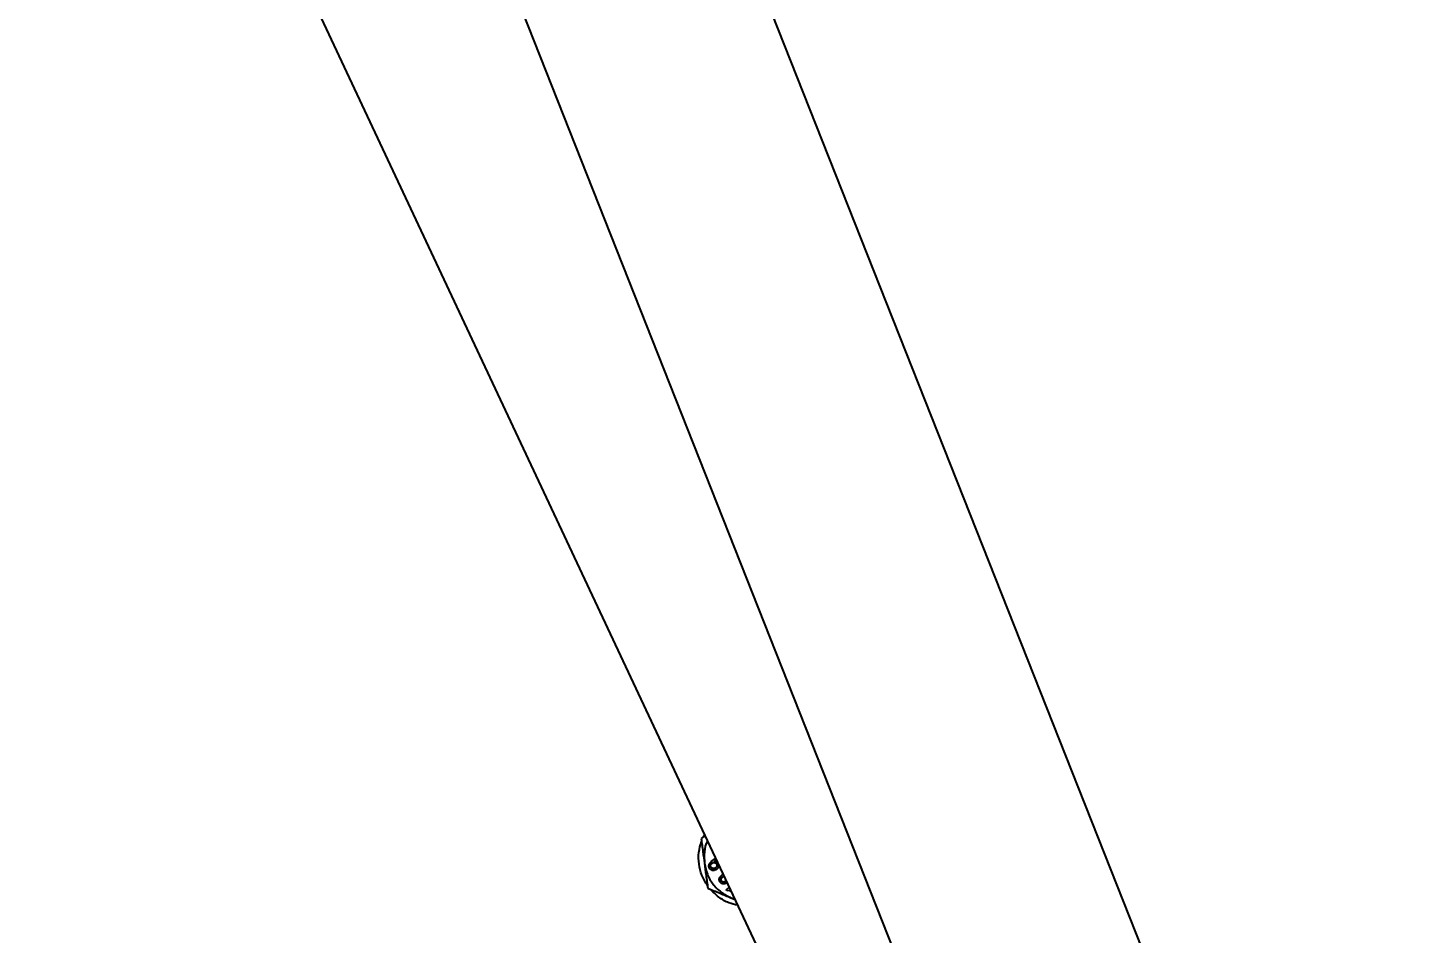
# Model space of a CAD drawing. Header units: millimetres. Extents: x 1293 to 41893, y 1011 to 26911.
# Drawn here: x 31705.4 to 32027.9, y 7112.8 to 7321.4 of the extents above; entities that cross this region are included whole.
import ezdxf

# ---------------------------------------------------------------- set-up
doc = ezdxf.new("R2010")
doc.units = ezdxf.units.MM
doc.header["$LTSCALE"] = 50
doc.layers.add('CAPA_1', color=7, linetype='Continuous')
doc.layers.add('MAQUINAS', color=11, linetype='Continuous')
doc.styles.add('SLDTEXTSTYLE0', font='TXT', dxfattribs={"width": 0.75})
doc.dimstyles.new('SLDDIMSTYLE0', dxfattribs={"dimtxt": 100, "dimasz": 100, "dimexe": 0, "dimexo": 0.0625, "dimgap": 25, "dimtad": 2, "dimdec": 0, "dimlfac": 1.5, "dimrnd": 1e-09, "dimzin": 12, "dimdsep": 46, "dimtxsty": 'SLDTEXTSTYLE0', "dimsah": 1, "dimcen": 0.09, "dimadec": 0, "dimazin": 3, "dimtfac": 1, "dimtdec": 0, "dimtofl": 0, "dimtmove": 0, "dimatfit": 3, "dimfxl": 1, "dimfrac": 2, "dimtolj": 1, "dimtzin": 12, "dimarcsym": 0})

# ---------------------------------------------------------------- blocks, each defined once
blk = doc.blocks.new('_D_31')
at = {"layer": 'CAPA_1', "transparency": 16777216}
for p, q in [((30433.48, 7043.47), (30433.48, 8732.61)), ((32334.55, 7145.82), (32334.55, 8732.61)), ((32334.55, 8682.61), (30433.48, 8682.61))]:
    blk.add_line(p, q, dxfattribs=at)
for points in [[(30433.48, 8682.61), (30533.48, 8667.22), (30533.48, 8697.99)], [(32334.55, 8682.61), (32234.55, 8697.99), (32234.55, 8667.22)]]:
    blk.add_solid(points, dxfattribs=at)
at = {"layer": 'CAPA_1', "transparency": 16777216, "insert": (31236.24, 8811.51), "char_height": 100, "attachment_point": 1, "style": 'SLDTEXTSTYLE0'}
blk.add_mtext('2852', dxfattribs=at)
blk = doc.blocks.new('_D_32')
at = {"layer": 'CAPA_1', "transparency": 16777216}
for p, q in [((32331.13, 7145.73), (32262.39, 8422.58)), ((32265.08, 8372.66), (30364, 8270.3)), ((30430.06, 7043.38), (30361.32, 8320.23))]:
    blk.add_line(p, q, dxfattribs=at)
for points in [[(32265.08, 8372.66), (32164.39, 8382.64), (32166.05, 8351.92)], [(30364, 8270.3), (30464.69, 8260.32), (30463.03, 8291.04)]]:
    blk.add_solid(points, dxfattribs=at)
at = {"layer": 'CAPA_1', "transparency": 16777216, "insert": (31160.05, 8442.25), "char_height": 100, "attachment_point": 1, "rotation": 3.0819, "style": 'SLDTEXTSTYLE0'}
blk.add_mtext('2856', dxfattribs=at)

msp = doc.modelspace()

# ---------------------------------------------------------------- linework, layer by layer
at = {"layer": 'MAQUINAS', "linetype": 'Continuous', "lineweight": 25}
for p, q in [((32005.9551278, 6998.5315976), (31711.3482958, 7742.6688557)), ((31774.3627279, 7438.6167379), (31956.3666391, 6978.8993222)), ((31738.0878848, 7397.8788107), (31926.5993295, 6996.620939)), ((31861.3701383, 7135.4651692), (31860.4860803, 7134.7846575)), ((31860.9655625, 7135.1537433), (31861.2795693, 7135.6579507)), ((31863.5599179, 7129.5201339), (31863.4948556, 7129.4674545)), ((31864.045911, 7129.7696273), (31863.5599179, 7129.5201339)), ((31866.2258444, 7122.9821248), (31866.9667511, 7123.5524445)), ((31866.3982381, 7122.7581668), (31866.2258444, 7122.9821248)), ((31867.3481626, 7121.1374908), (31868.2090018, 7120.9082398)), ((31867.3481626, 7121.1374908), (31868.2822939, 7120.7522332))]:
    msp.add_line(p, q, dxfattribs=at)
for points in [[(31861.9308731, 7123.9385429), (31861.4687538, 7124.7080188), (31860.5445151, 7126.2469706), (31859.909953, 7128.8834112), (31859.8322424, 7131.5940291), (31860.3213987, 7133.3212569), (31860.5659769, 7134.1848708)], [(31861.248425, 7129.0617069), (31861.4291415, 7128.2048324), (31861.7905744, 7126.4910836), (31863.1568754, 7124.2209816), (31865.0018248, 7122.3193235), (31866.56605, 7121.531435), (31867.3481626, 7121.1374908)]]:
    msp.add_open_spline(points, degree=3, dxfattribs=at)
for points, knots in [([(31860.4860803, 7134.7846575), (31860.6193287, 7133.7843567), (31860.8694332, 7131.9068129), (31861.1277376, 7129.9677115), (31861.248425, 7129.0617069)], [0, 0, 0, 0, 0.5327709195, 1, 1, 1, 1]), ([(31861.9441478, 7134.2433557), (31861.9348026, 7134.2272008), (31861.4896846, 7133.4577367), (31861.1397763, 7131.6610415), (31861.2122088, 7129.9281517), (31861.248425, 7129.0617069)], [0, 0, 0, 0, 0.0106088177, 0.5053044089, 1, 1, 1, 1]), ([(31862.5059896, 7127.8146168), (31862.4535717, 7127.8935522), (31862.3487518, 7128.0513992), (31862.2792966, 7128.3302816), (31862.2780449, 7128.6153625), (31862.3817211, 7128.9818158), (31862.66896, 7129.3701418), (31862.9621356, 7129.6062118), (31863.109101, 7129.7245509)], [0, 0, 0, 0, 0.1250635897, 0.2500895576, 0.3751100052, 0.5001693996, 0.7494409524, 1, 1, 1, 1]), ([(31863.109101, 7129.7245509), (31863.2724969, 7129.8536679), (31863.5039568, 7130.0365701), (31863.7801613, 7130.1338105), (31863.8613833, 7130.1624055)], [0, 0, 0, 0, 0.7059354511, 1, 1, 1, 1]), ([(31861.248425, 7129.0617069), (31861.3691124, 7128.1557023), (31861.6274168, 7126.2166008), (31861.8775213, 7124.339057), (31862.0107697, 7123.3387562)], [0, 0, 0, 0, 0.4672290805, 1, 1, 1, 1]), ([(31864.0469139, 7127.6762688), (31863.9257162, 7127.5955329), (31863.7431193, 7127.4738958), (31863.4591579, 7127.4065617), (31863.2402427, 7127.4003853), (31863.0267835, 7127.4394911), (31862.7553847, 7127.548497), (31862.6059084, 7127.7079973), (31862.5059896, 7127.8146168)], [0, 0, 0, 0, 0.24986885846, 0.37645352867, 0.50034766571, 0.62723863662, 0.7508240847, 1, 1, 1, 1]), ([(31862.7780896, 7128.1089048), (31862.7291118, 7128.1870474), (31862.6559178, 7128.3038261), (31862.6362336, 7128.487601), (31862.65363, 7128.6236443), (31862.699517, 7128.7541155), (31862.7940783, 7128.9118456), (31862.8986449, 7129.0020574), (31862.9681194, 7129.0619945)], [0, 0, 0, 0, 0.2490168506, 0.3721383925, 0.4993654558, 0.6235619335, 0.7498926933, 1, 1, 1, 1]), ([(31863.7975998, 7128.0383914), (31863.7178498, 7127.9850357), (31863.55856, 7127.8784648), (31863.3132488, 7127.8410203), (31863.1243384, 7127.8671429), (31862.9433863, 7127.9352326), (31862.84459, 7128.0390348), (31862.7780896, 7128.1089048)], [0, 0, 0, 0, 0.2502503989, 0.4998417518, 0.6295762976, 0.7506653539, 1, 1, 1, 1]), ([(31862.9681194, 7129.0619945), (31863.0438701, 7129.113136), (31863.1584833, 7129.1905146), (31863.3353238, 7129.2389192), (31863.4730414, 7129.2454896), (31863.6068729, 7129.2217318), (31863.7769567, 7129.1518247), (31863.8703634, 7129.051224), (31863.9328411, 7128.9839345)], [0, 0, 0, 0, 0.2499764907, 0.3782221671, 0.5003423322, 0.6274524307, 0.7508110927, 1, 1, 1, 1]), ([(31863.4948556, 7129.4674545), (31863.5733549, 7129.4705156), (31863.7308468, 7129.4766568), (31863.9591375, 7129.4085006), (31864.170165, 7129.2961652), (31864.275161, 7129.1779345), (31864.3275416, 7129.1189514)], [0, 0, 0, 0, 0.2489431768, 0.4994502947, 0.7502849385, 1, 1, 1, 1]), ([(31863.9328411, 7128.9839345), (31863.9823852, 7128.9082558), (31864.0566159, 7128.7948683), (31864.0893369, 7128.6165348), (31864.0832444, 7128.4817351), (31864.0480721, 7128.3509065), (31863.9662664, 7128.189382), (31863.8649179, 7128.0986547), (31863.7975998, 7128.0383914)], [0, 0, 0, 0, 0.2495205461, 0.3738507837, 0.4998887841, 0.6240955932, 0.7503154422, 1, 1, 1, 1]), ([(31864.3275416, 7129.1189514), (31864.3663996, 7129.0622905), (31864.4440894, 7128.9490071), (31864.5091768, 7128.7526227), (31864.5304387, 7128.5471402), (31864.5064818, 7128.3421055), (31864.4422319, 7128.1449283), (31864.3063796, 7127.9042466), (31864.1504916, 7127.7672767), (31864.0469139, 7127.6762688)], [0, 0, 0, 0, 0.1250740585, 0.2500636243, 0.3732612247, 0.5001992382, 0.6242961009, 0.7503685137, 1, 1, 1, 1]), ([(31864.886864, 7124.7216045), (31864.8326562, 7124.8022663), (31864.7242852, 7124.9635238), (31864.6504753, 7125.2501699), (31864.6741888, 7125.5448688), (31864.9217192, 7126.076597), (31865.2946428, 7126.3952981), (31865.59265, 7126.6499757)], [0, 0, 0, 0, 0.12537334802, 0.25064373861, 0.37569751501, 0.50111317472, 1, 1, 1, 1]), ([(31862.0107697, 7123.3387562), (31862.9436797, 7122.9540023), (31864.6947326, 7122.2318273), (31866.503196, 7121.4859747), (31867.3481626, 7121.1374908)], [0, 0, 0, 0, 0.5327709195, 1, 1, 1, 1]), ([(31868.9151001, 7119.4052673), (31868.2237043, 7119.5664957), (31866.6604509, 7119.9310349), (31864.4492703, 7121.1900672), (31863.1965224, 7122.468726), (31862.5701484, 7123.1080554)], [0, 0, 0, 0, 0.28392783982, 0.64196391991, 1, 1, 1, 1]), ([(31866.474256, 7124.6007498), (31866.4663459, 7124.5953527), (31866.2988272, 7124.4810538), (31866.0090737, 7124.364668), (31865.6234189, 7124.3100731), (31865.3328976, 7124.3598732), (31865.0779296, 7124.5015604), (31864.9505946, 7124.648208), (31864.886864, 7124.7216045)], [0, 0, 0, 0, 0.0162528707, 0.3442006799, 0.5166105404, 0.6721637877, 0.8359193139, 1, 1, 1, 1]), ([(31865.2028994, 7124.9588158), (31865.165394, 7125.0183713), (31865.0903849, 7125.1374795), (31865.0790518, 7125.3528144), (31865.1308702, 7125.5574666), (31865.32919, 7125.8622524), (31865.5578719, 7126.0437551), (31865.7315644, 7126.1816132)], [0, 0, 0, 0, 0.1393733783, 0.2787403578, 0.4183844705, 0.5582411099, 1, 1, 1, 1]), ([(31865.6666447, 7124.7409773), (31865.6221479, 7124.7425872), (31865.533183, 7124.7458059), (31865.4051686, 7124.7872052), (31865.290124, 7124.8576085), (31865.2319778, 7124.925076), (31865.2028994, 7124.9588158)], [0, 0, 0, 0, 0.25015845617, 0.50015557244, 0.75003243025, 1, 1, 1, 1]), ([(31866.2864166, 7125.0005772), (31866.2560334, 7124.9792248), (31866.148356, 7124.9035522), (31865.9444299, 7124.7997528), (31865.7591584, 7124.7605519), (31865.6666447, 7124.7409773)], [0, 0, 0, 0, 0.1644394257, 0.5827698959, 1, 1, 1, 1]), ([(31867.4069183, 7122.6155225), (31867.2867933, 7122.6646449), (31866.965743, 7122.7959312), (31866.6166891, 7122.7727035), (31866.3982381, 7122.7581668)], [0, 0, 0, 0, 0.3741622931, 1, 1, 1, 1])]:
    msp.add_open_spline(points, degree=3, knots=knots, dxfattribs=at)

# ---------------------------------------------------------------- dimensions: what is measured, and where the dimension line sits
at = {"layer": 'CAPA_1'}
dim = msp.add_linear_dim(base=(30433.4775501, 8682.6069618), p1=(32334.5488858, 7082.3240911), p2=(30433.4775501, 6979.9687932), dimstyle='SLDDIMSTYLE0', dxfattribs=at)
dim.commit()
dim.dimension.update_dxf_attribs({"geometry": '_D_31', "text_midpoint": (31384.013218, 8682.6069618), "dimtype": 160})
dim = msp.add_linear_dim(base=(30364.00492, 8270.3018617), p1=(32334.5488858, 7082.3240911), p2=(30433.4775501, 6979.9687932), angle=3.081877853, dimstyle='SLDDIMSTYLE0', dxfattribs=at)
dim.commit()
dim.dimension.update_dxf_attribs({"geometry": '_D_32', "text_midpoint": (31314.5405879, 8321.4795107), "dimtype": 160})

doc.saveas('drawing.dxf')
